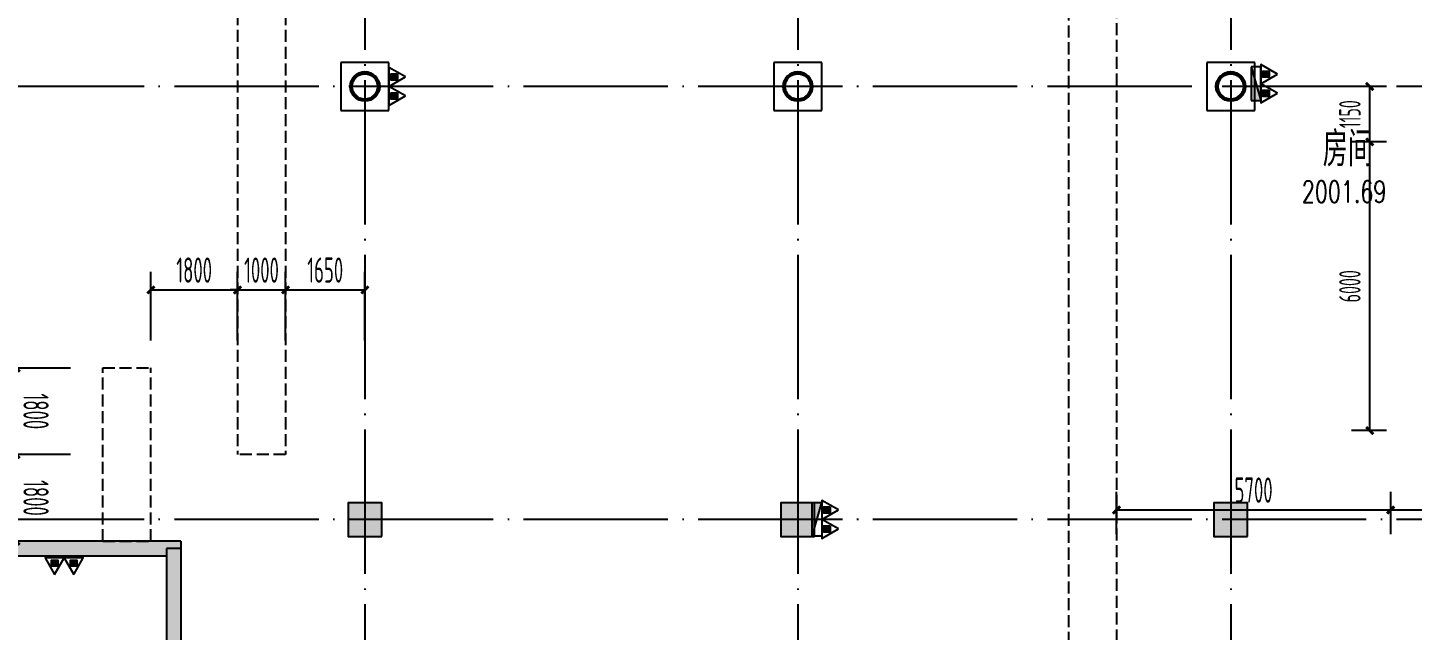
# Model space of a CAD drawing. Extents: x -473190 to 2138458, y -81875 to 2633646.
# Drawn here: x 1032846 to 1061632, y 69642 to 82162 of the extents above; entities that cross this region are included whole.
import ezdxf

# ---------------------------------------------------------------- set-up
doc = ezdxf.new("R2010")
doc.units = 0
doc.header["$LTSCALE"] = 1000
doc.linetypes.add('DASH', pattern=[0.35, 0.25, -0.1])
doc.linetypes.add('DOTE', pattern=[2.42, 2, -0.2, 0.02, -0.2])
for name, color, linetype in [('A-COLUMN', 2, 'Continuous'), ('A-PUB_HATCH', 8, 'Continuous'), ('A-WALL', 2, 'Continuous'), ('DOTE', 1, 'DOTE'), ('PUB_DIM', 3, 'Continuous'), ('PUB_HATCH', 8, 'Continuous'), ('RF-KBGQ', 15, 'Continuous'), ('RF-QT', 30, 'Continuous'), ('S-柱', 51, 'Continuous'), ('S-柱-填充', 8, 'Continuous'), ('SPACE', 7, 'Continuous'), ('TWT_水箱', 7, 'Continuous'), ('W-EQUIP_消火栓', 7, 'Continuous'), ('W-EQUIP_灭火器', 7, 'Continuous'), ('索引线', 252, 'Continuous')]:
    doc.layers.add(name, color=color, linetype=linetype)
doc.styles.add('_TCH_DIM_T3', font='tssdeng.shx', dxfattribs={"width": 0.564706, "bigfont": '@@@tssdchn.shx'})
doc.styles.add('_TCH_SPACE', font='SIMPLEX', dxfattribs={"height": 5, "bigfont": 'GBCBIG'})
doc.dimstyles.new('_TCH_ARCH&&150', dxfattribs={"dimtxt": 525, "dimasz": 150, "dimexe": 375, "dimexo": 450, "dimgap": 150, "dimtad": 1, "dimdec": 0, "dimzin": 0, "dimdsep": 46, "dimtxsty": '_TCH_DIM_T3', "dimblk": 'ARCHTICK', "dimcen": 0.09, "dimclrt": 7, "dimazin": 2, "dimtfac": 1, "dimtdec": 0, "dimtix": 1, "dimtmove": 2, "dimatfit": 3, "dimfxl": 0, "dimtolj": 1, "dimtzin": 0, "dimarcsym": 0})
doc.dimstyles.new('_TWT_ARCH&&150', dxfattribs={"dimtxt": 446.25, "dimasz": 150, "dimexe": 375, "dimexo": 450, "dimgap": 189.375, "dimtad": 1, "dimdec": 0, "dimzin": 0, "dimdsep": 46, "dimtxsty": '_TCH_DIM_T3', "dimblk": 'ARCHTICK', "dimcen": 0.09, "dimclrt": 7, "dimazin": 2, "dimtfac": 1, "dimtdec": 0, "dimtix": 1, "dimtmove": 2, "dimatfit": 3, "dimfxl": 0, "dimtolj": 1, "dimtzin": 0, "dimarcsym": 0})

# ---------------------------------------------------------------- blocks, each defined once
blk = doc.blocks.new('A$C7EFF042E')
at = {"layer": 'A-COLUMN', "color": 6}
for p, q in [((9750, -65750), (8750, -65750)), ((8750, -65750), (8750, -66750)), ((9750, -66750), (9750, -65750)), ((18750, -65750), (17750, -65750)), ((17750, -65750), (17750, -66750)), ((18750, -66750), (18750, -65750)), ((27750, -65750), (26750, -65750)), ((26750, -65750), (26750, -66750)), ((27750, -66750), (27750, -65750)), ((8750, -66750), (9750, -66750)), ((17750, -66750), (18750, -66750)), ((26750, -66750), (27750, -66750))]:
    blk.add_line(p, q, dxfattribs=at)
at = {"layer": 'S-柱', "color": 6, "lineweight": 35}
for centre in [(9250, -66250), (9250, -66250), (18250, -66250), (18250, -66250), (27250, -66250), (27250, -66250)]:
    blk.add_circle(centre, 300, dxfattribs=at)
at = {"layer": 'S-柱-填充', "color": 6, "lineweight": 35}
for points in [[(8980, -66250, -1), (9520, -66250, -1)], [(17980, -66250, -1), (18520, -66250, -1)], [(26980, -66250, -1), (27520, -66250, -1)]]:
    blk.add_lwpolyline(points, format="xyb", close=True, dxfattribs=at)
blk = doc.blocks.new('$TwtSys$00000434')
for p, q in [((-0.5, 0.5), (-0.5, -0.5)), ((-0.5, -0.5), (0.5, 0.5)), ((0.5, 0.5), (-0.5, 0.5)), ((0.5, -0.5), (0.5, 0.5)), ((-0.5, -0.5), (0.5, -0.5))]:
    blk.add_line(p, q)
blk.add_solid([(0.5, -0.5), (0.5, 0.5), (-0.5, -0.5)])
blk = doc.blocks.new('$TwtSys$00000546')
h = blk.add_hatch()
h.set_pattern_fill('ANSI31', color=256, scale=200, style=0)
h.set_pattern_definition([(45, (-38543.802, -6670.83), (-17.67767, 17.67767), [])])
h.paths.add_polyline_path([(-65, 174), (65, 174), (65, 44), (-65, 44)])
for points in [[(0, 344), (-198, 0), (198, 0)], [(-65, 174), (65, 174), (65, 44), (-65, 44)]]:
    blk.add_lwpolyline(points, close=True)
blk = doc.blocks.new('afasgasg')
at = {"layer": 'A-PUB_HATCH'}
blk.add_hatch(color=256, dxfattribs=at).paths.add_polyline_path([(451923.2, -744210.2), (446298.1, -744210.2), (446298.1, -744510.2), (451623.2, -744510.2)])
at = {"layer": 'PUB_HATCH'}
blk.add_hatch(color=256, dxfattribs=at).paths.add_polyline_path([(451923.2, -744210.2), (451623.2, -744510.2), (451623.2, -752760.2), (451923.2, -752460.2)])
at = {"layer": 'RF-QT'}
for p, q in [((451923.2, -744210.2), (446298.1, -744210.2)), ((451923.2, -744210.2), (451923.2, -752460.2)), ((446298.1, -744510.2), (451623.2, -744510.2)), ((451623.2, -744510.2), (451623.2, -752760.2))]:
    blk.add_line(p, q, dxfattribs=at)
at = {"layer": 'SPACE', "color": 2, "style": '_TCH_SPACE'}
blk.add_text('房间', height=723.4, dxfattribs=at).set_placement((475661, -736422.7))
at = {"layer": 'SPACE', "color": 2, "style": '_TCH_SPACE', "width": 0.705882}
blk.add_text('2001.69', height=446.25, dxfattribs=at).set_placement((475227.3, -737170.8))
blk = doc.blocks.new('_ArchTick')
at = {"color": 0, "linetype": 'ByBlock', "const_width": 0.4}
blk.add_lwpolyline([(-0.5, -0.5), (0.5, 0.5)], dxfattribs=at)
blk = doc.blocks.new('*D5687')
at = {"layer": 'Defpoints', "color": 0, "transparency": 16777216}
for p in [(-233469, -198933), (-232519, -198933), (-232519, -204633)]:
    blk.add_point(p, dxfattribs=at)
at = {"layer": 'PUB_DIM', "color": 0, "lineweight": -2, "transparency": 16777216}
for p, q in [((-232969, -198933), (-233844, -198933)), ((-233469, -204633), (-233469, -198933)), ((-232969, -204633), (-233844, -204633))]:
    blk.add_line(p, q, dxfattribs=at)
at = {"layer": 'PUB_DIM', "color": 0, "lineweight": -2, "transparency": 16777216, "xscale": 150, "yscale": 150, "zscale": 150}
for p, rotation in [((-233469, -198933), 90), ((-233469, -204633), 270)]:
    blk.add_blockref('_ArchTick', p, dxfattribs=dict(at, rotation=rotation))
at = {"layer": 'PUB_DIM', "color": 7, "transparency": 16777216, "insert": (-233882, -201783), "char_height": 525, "attachment_point": 5, "rotation": 90, "style": '_TCH_DIM_T3'}
blk.add_mtext('\\A1;5700', dxfattribs=at)
blk = doc.blocks.new('*D5688')
at = {"layer": 'Defpoints', "color": 0, "transparency": 16777216}
for p in [(-233469, -196322), (-232519, -196322), (-232519, -198933)]:
    blk.add_point(p, dxfattribs=at)
at = {"layer": 'PUB_DIM', "color": 0, "lineweight": -2, "transparency": 16777216}
for p, q in [((-232969, -196322), (-233844, -196322)), ((-233469, -198933), (-233469, -196322)), ((-232969, -198933), (-233844, -198933))]:
    blk.add_line(p, q, dxfattribs=at)
at = {"layer": 'PUB_DIM', "color": 0, "lineweight": -2, "transparency": 16777216, "xscale": 150, "yscale": 150, "zscale": 150}
for p, rotation in [((-233469, -196322), 90), ((-233469, -198933), 270)]:
    blk.add_blockref('_ArchTick', p, dxfattribs=dict(at, rotation=rotation))
at = {"layer": 'PUB_DIM', "color": 7, "transparency": 16777216, "insert": (-233882, -197627), "char_height": 525, "attachment_point": 5, "rotation": 90, "style": '_TCH_DIM_T3'}
blk.add_mtext('\\A1;2610', dxfattribs=at)
blk = doc.blocks.new('*D5714')
at = {"layer": 'Defpoints', "color": 0, "transparency": 16777216}
for p in [(-236419, -225929), (-234619, -225929), (-234619, -227509)]:
    blk.add_point(p, dxfattribs=at)
at = {"layer": 'PUB_DIM', "color": 0, "lineweight": -2, "transparency": 16777216}
for p, q in [((-236419, -226379), (-236419, -227884)), ((-234619, -226379), (-234619, -227884)), ((-236419, -227509), (-234619, -227509))]:
    blk.add_line(p, q, dxfattribs=at)
at = {"layer": 'PUB_DIM', "color": 0, "lineweight": -2, "transparency": 16777216, "xscale": 150, "yscale": 150, "zscale": 150, "rotation": 180}
blk.add_blockref('_ArchTick', (-236419, -227509), dxfattribs=at)
at = {"layer": 'PUB_DIM', "color": 0, "lineweight": -2, "transparency": 16777216, "xscale": 150, "yscale": 150, "zscale": 150}
blk.add_blockref('_ArchTick', (-234619, -227509), dxfattribs=at)
at = {"layer": 'PUB_DIM', "color": 7, "transparency": 16777216, "insert": (-235519, -227096), "char_height": 525, "attachment_point": 5, "style": '_TCH_DIM_T3'}
blk.add_mtext('\\A1;1800', dxfattribs=at)
blk = doc.blocks.new('*D5715')
at = {"layer": 'Defpoints', "color": 0, "transparency": 16777216}
for p in [(-234619, -225929), (-232819, -225929), (-232819, -227509)]:
    blk.add_point(p, dxfattribs=at)
at = {"layer": 'PUB_DIM', "color": 0, "lineweight": -2, "transparency": 16777216}
for p, q in [((-234619, -226379), (-234619, -227884)), ((-232819, -226379), (-232819, -227884)), ((-234619, -227509), (-232819, -227509))]:
    blk.add_line(p, q, dxfattribs=at)
at = {"layer": 'PUB_DIM', "color": 0, "lineweight": -2, "transparency": 16777216, "xscale": 150, "yscale": 150, "zscale": 150, "rotation": 180}
blk.add_blockref('_ArchTick', (-234619, -227509), dxfattribs=at)
at = {"layer": 'PUB_DIM', "color": 0, "lineweight": -2, "transparency": 16777216, "xscale": 150, "yscale": 150, "zscale": 150}
blk.add_blockref('_ArchTick', (-232819, -227509), dxfattribs=at)
at = {"layer": 'PUB_DIM', "color": 7, "transparency": 16777216, "insert": (-233719, -227096), "char_height": 525, "attachment_point": 5, "style": '_TCH_DIM_T3'}
blk.add_mtext('\\A1;1800', dxfattribs=at)
blk = doc.blocks.new('*D5717')
at = {"layer": 'Defpoints', "color": 0, "transparency": 16777216}
for p in [(-238041, -222908), (-236539, -222908), (-236539, -224708)]:
    blk.add_point(p, dxfattribs=at)
at = {"layer": 'PUB_DIM', "color": 0, "lineweight": -2, "transparency": 16777216}
for p, q in [((-236989, -222908), (-238416, -222908)), ((-238041, -224708), (-238041, -222908)), ((-236989, -224708), (-238416, -224708))]:
    blk.add_line(p, q, dxfattribs=at)
at = {"layer": 'PUB_DIM', "color": 0, "lineweight": -2, "transparency": 16777216, "xscale": 150, "yscale": 150, "zscale": 150}
for p, rotation in [((-238041, -222908), 90), ((-238041, -224708), 270)]:
    blk.add_blockref('_ArchTick', p, dxfattribs=dict(at, rotation=rotation))
at = {"layer": 'PUB_DIM', "color": 7, "transparency": 16777216, "insert": (-238453, -223808), "char_height": 525, "attachment_point": 5, "rotation": 90, "style": '_TCH_DIM_T3'}
blk.add_mtext('\\A1;1800', dxfattribs=at)
blk = doc.blocks.new('*D5718')
at = {"layer": 'Defpoints', "color": 0, "transparency": 16777216}
for p in [(-238041, -221908), (-236539, -221908), (-236539, -222908)]:
    blk.add_point(p, dxfattribs=at)
at = {"layer": 'PUB_DIM', "color": 0, "lineweight": -2, "transparency": 16777216}
for p, q in [((-236989, -221908), (-238416, -221908)), ((-238041, -221908), (-238041, -221758)), ((-238041, -222908), (-238041, -221908)), ((-236989, -222908), (-238416, -222908)), ((-238041, -222908), (-238041, -223058))]:
    blk.add_line(p, q, dxfattribs=at)
at = {"layer": 'PUB_DIM', "color": 0, "lineweight": -2, "transparency": 16777216, "xscale": 150, "yscale": 150, "zscale": 150}
for p, rotation in [((-238041, -221908), 270), ((-238041, -222908), 90)]:
    blk.add_blockref('_ArchTick', p, dxfattribs=dict(at, rotation=rotation))
at = {"layer": 'PUB_DIM', "color": 7, "transparency": 16777216, "insert": (-238453, -222408), "char_height": 525, "attachment_point": 5, "rotation": 90, "style": '_TCH_DIM_T3'}
blk.add_mtext('\\A1;1000', dxfattribs=at)
blk = doc.blocks.new('*D5719')
at = {"layer": 'Defpoints', "color": 0, "transparency": 16777216}
for p in [(-238041, -220258), (-236539, -220258), (-236539, -221908)]:
    blk.add_point(p, dxfattribs=at)
at = {"layer": 'PUB_DIM', "color": 0, "lineweight": -2, "transparency": 16777216}
for p, q in [((-236989, -220258), (-238416, -220258)), ((-238041, -221908), (-238041, -220258)), ((-236989, -221908), (-238416, -221908))]:
    blk.add_line(p, q, dxfattribs=at)
at = {"layer": 'PUB_DIM', "color": 0, "lineweight": -2, "transparency": 16777216, "xscale": 150, "yscale": 150, "zscale": 150}
for p, rotation in [((-238041, -220258), 90), ((-238041, -221908), 270)]:
    blk.add_blockref('_ArchTick', p, dxfattribs=dict(at, rotation=rotation))
at = {"layer": 'PUB_DIM', "color": 7, "transparency": 16777216, "insert": (-238453, -221083), "char_height": 525, "attachment_point": 5, "rotation": 90, "style": '_TCH_DIM_T3'}
blk.add_mtext('\\A1;1650', dxfattribs=at)
blk = doc.blocks.new('*D5834')
at = {"layer": 'Defpoints', "color": 0, "transparency": 16777216}
for p in [(-59111, -79850), (-58311, -79850), (-58311, -85850)]:
    blk.add_point(p, dxfattribs=at)
at = {"layer": 'TWT_水箱', "color": 0, "lineweight": -2, "transparency": 16777216}
for p, q in [((-58761, -79850), (-59486, -79850)), ((-59111, -85850), (-59111, -79850)), ((-58761, -85850), (-59486, -85850))]:
    blk.add_line(p, q, dxfattribs=at)
at = {"layer": 'TWT_水箱', "color": 0, "lineweight": -2, "transparency": 16777216, "xscale": 150, "yscale": 150, "zscale": 150}
for p, rotation in [((-59111, -79850), 90), ((-59111, -85850), 270)]:
    blk.add_blockref('_ArchTick', p, dxfattribs=dict(at, rotation=rotation))
at = {"layer": 'TWT_水箱', "color": 7, "transparency": 16777216, "insert": (-59523, -82850), "char_height": 446.2, "attachment_point": 5, "rotation": 90, "style": '_TCH_DIM_T3'}
blk.add_mtext('\\A1;6000', dxfattribs=at)
blk = doc.blocks.new('*D5835')
at = {"layer": 'Defpoints', "color": 0, "transparency": 16777216}
for p in [(-59111, -78700), (-58311, -78700), (-58311, -79850)]:
    blk.add_point(p, dxfattribs=at)
at = {"layer": 'TWT_水箱', "color": 0, "lineweight": -2, "transparency": 16777216}
for p, q in [((-58761, -78700), (-59486, -78700)), ((-59111, -79850), (-59111, -78700)), ((-58761, -79850), (-59486, -79850))]:
    blk.add_line(p, q, dxfattribs=at)
at = {"layer": 'TWT_水箱', "color": 0, "lineweight": -2, "transparency": 16777216, "xscale": 150, "yscale": 150, "zscale": 150}
for p, rotation in [((-59111, -78700), 90), ((-59111, -79850), 270)]:
    blk.add_blockref('_ArchTick', p, dxfattribs=dict(at, rotation=rotation))
at = {"layer": 'TWT_水箱', "color": 7, "transparency": 16777216, "insert": (-59523, -79275), "char_height": 446.2, "attachment_point": 5, "rotation": 90, "style": '_TCH_DIM_T3'}
blk.add_mtext('\\A1;1150', dxfattribs=at)
blk = doc.blocks.new('_FZH')
blk.add_lwpolyline([(-0.5, -0.5), (0.5, -0.5), (0.5, 0.5), (-0.5, 0.5)], close=True)
at = {"layer": 'PUB_HATCH'}
blk.add_solid([(-0.5, -0.5), (0.5, -0.5), (-0.5, 0.5), (0.5, 0.5)], dxfattribs=at)
blk = doc.blocks.new('zsgc')
at = {"layer": 'RF-KBGQ', "color": 15, "linetype": 'DASH'}
for p, q in [((-226886.3, -204622.9), (-254244.5, -204622.9)), ((-227886.3, -205622.9), (-254244.5, -205622.9)), ((-256044.5, -221907.7), (-234619.5, -221907.7)), ((-234619.5, -221907.7), (-234619.5, -222907.7)), ((-256044.5, -222907.7), (-234619.5, -222907.7)), ((-232819.5, -224707.7), (-236419.5, -224707.7)), ((-236419.5, -225707.7), (-236419.5, -224707.7)), ((-232819.5, -225707.7), (-232819.5, -224707.7)), ((-232819.5, -225707.7), (-236419.5, -225707.7))]:
    blk.add_line(p, q, dxfattribs=at)
at = {"layer": 'PUB_DIM'}
for p1, p2, distance, picture, middle in [((-232519.5, -198932.5), (-232519.5, -196322.1), 950, '*D5688', (-233882, -197627.3)), ((-232519.5, -204632.9), (-232519.5, -198932.5), 950, '*D5687', (-233882, -201782.7)), ((-236538.8, -221907.7), (-236538.8, -220257.9), 1502.2, '*D5719', (-238453.5, -221082.8)), ((-236538.8, -222907.7), (-236538.8, -221907.7), 1502.2, '*D5718', (-238453.5, -222407.7)), ((-236538.8, -224707.7), (-236538.8, -222907.7), 1502.2, '*D5717', (-238453.5, -223807.7)), ((-236419.5, -225929.2), (-234619.5, -225929.2), -1579.6, '*D5714', (-235519.5, -227096.3)), ((-234619.5, -225929.2), (-232819.5, -225929.2), -1579.6, '*D5715', (-233719.5, -227096.3))]:
    dim = blk.add_aligned_dim(p1=p1, p2=p2, distance=distance, dimstyle='_TCH_ARCH&&150', dxfattribs=at)
    dim.commit()
    dim.dimension.update_dxf_attribs({"geometry": picture, "text_midpoint": middle})
blk = doc.blocks.new('A$C26D95103')
at = {"layer": 'TWT_水箱'}
for p1, p2, picture, middle in [((-58310.8, -79850), (-58310.8, -78700), '*D5835', (-59523.3, -79275)), ((-58310.8, -85850), (-58310.8, -79850), '*D5834', (-59523.3, -82850))]:
    dim = blk.add_aligned_dim(p1=p1, p2=p2, distance=800, dimstyle='_TWT_ARCH&&150', dxfattribs=at)
    dim.commit()
    dim.dimension.update_dxf_attribs({"geometry": picture, "text_midpoint": middle})

msp = doc.modelspace()

# ---------------------------------------------------------------- linework, layer by layer
at = {"layer": 'DOTE', "color": 16, "linetype": 'DOTE', "ltscale": 1.5}
for p, q in [((1039856.7, 171823.5), (1039856.7, -58315.4)), ((1048856.7, 171823.5), (1048856.7, -58315.4)), ((1057856.7, 171823.5), (1057856.7, -58315.4)), ((1158685.6, 80942.4), (1029856.7, 80942.4))]:
    msp.add_line(p, q, dxfattribs=at)
at = {"layer": 'DOTE', "color": 127, "linetype": 'DOTE', "ltscale": 1.5}
msp.add_line((1158685.6, 71942.4), (1029856.7, 71942.4), dxfattribs=at)

# ---------------------------------------------------------------- block references
at = {"rotation": 270}
msp.add_blockref('zsgc', (1260114.7, -161327.1), dxfattribs=at)
at = {"layer": 'RF-QT'}
msp.add_blockref('A$C7EFF042E', (1030606.7, 147192.4), dxfattribs=at)
at = {"layer": 'W-EQUIP_消火栓', "yscale": 200, "zscale": 700, "rotation": 270}
for p, xscale in [((1058381.7, 80999), 700), ((1049256.7, 71945.4), -700)]:
    msp.add_blockref('$TwtSys$00000434', p, dxfattribs=dict(at, xscale=xscale))
at = {"layer": 'W-EQUIP_灭火器'}
for p, rotation in [((1040356.7, 81140.7), 270), ((1058481.7, 81197.4), 270), ((1040356.7, 80744), 270), ((1058481.7, 80800.6), 270), ((1049356.7, 72143.8), 270), ((1049356.7, 71747), 270), ((1033404.9, 71145.9), 180), ((1033801.7, 71145.9), 180)]:
    msp.add_blockref('$TwtSys$00000546', p, dxfattribs=dict(at, rotation=rotation))
at = {"layer": '索引线'}
msp.add_blockref('afasgasg', (584108.5, 815702.6), dxfattribs=at)

# ---------------------------------------------------------------- next in the draw order: block references
msp.add_blockref('A$C26D95103', (1119856.7, 159640.6))

# ---------------------------------------------------------------- next in the draw order: hatches: boundary and pattern name
at = {"layer": 'PUB_HATCH'}
msp.add_hatch(color=256, dxfattribs=at).paths.add_polyline_path([(1035731.7, 71342.4), (1035731.7, 63092.4), (1036031.7, 63092.4), (1036031.7, 71342.4)])

# ---------------------------------------------------------------- next in the draw order: linework, layer by layer
at = {"layer": 'A-WALL'}
for p, q in [((1035731.7, 71342.4), (1035731.7, 63092.4)), ((1036031.7, 71342.4), (1035731.7, 71342.4)), ((1036031.7, 71342.4), (1036031.7, 63092.4))]:
    msp.add_line(p, q, dxfattribs=at)

# ---------------------------------------------------------------- next in the draw order: block references
at = {"layer": 'A-COLUMN', "xscale": 700, "yscale": 700, "zscale": 700, "rotation": 90}
for p in [(1039856.7, 71942.4), (1048856.7, 71942.4), (1057856.7, 71942.4)]:
    msp.add_blockref('_FZH', p, dxfattribs=at)

doc.saveas('drawing.dxf')
